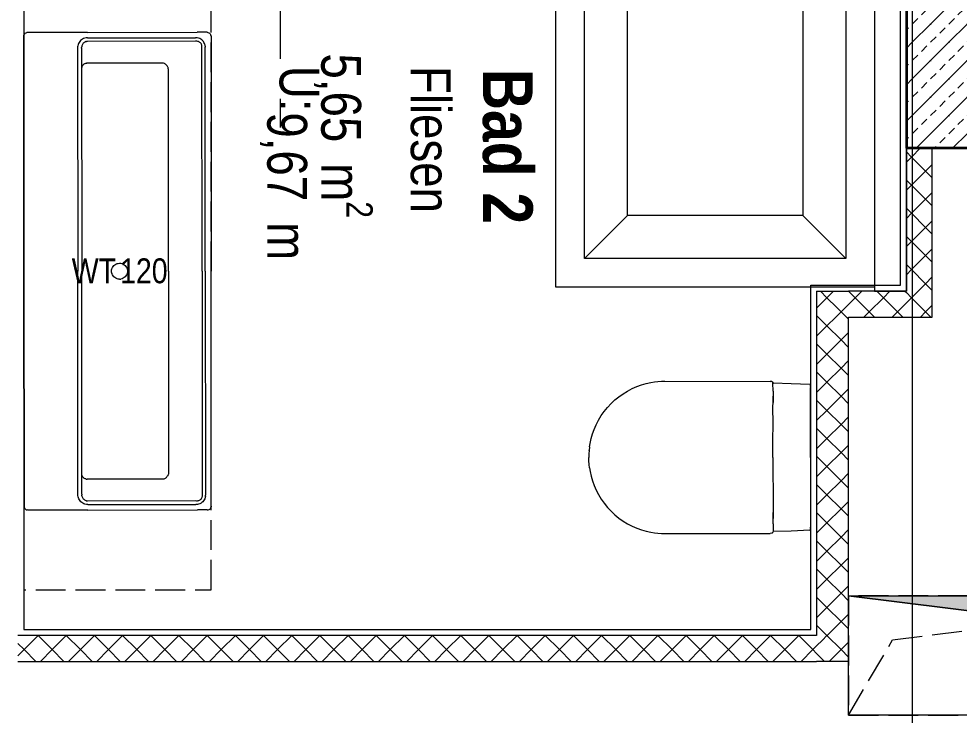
# Model space of a CAD drawing. Header units: metres. Extents: x -16782 to 57285, y -22997 to 18599.
# Drawn here: x 19291 to 21651, y 4078 to 5827 of the extents above; entities that cross this region are included whole.
import ezdxf
from ezdxf.enums import TextEntityAlignment as Align

# ---------------------------------------------------------------- set-up
doc = ezdxf.new("R2010")
doc.units = ezdxf.units.M
doc.header["$MEASUREMENT"] = 0
doc.set_wipeout_variables(frame=1)
for name, pattern in [('Schnittlinie', [0.35, 0.25, -0.05, 0, -0.05]), ('Strichlinie eng', [0.1, 0.075, -0.025]), ('Wipeout_Contour', [1, 0, -1])]:
    doc.linetypes.add(name, pattern=pattern)
for name, color, linetype in [('11__100 Achsraster', 7, 'Continuous'), ('130 Wand Innen', 7, 'Continuous'), ('150 Stuetze', 7, 'Continuous'), ('510 Moeblierung', 7, 'Continuous'), ('540 Sanitaer Fliesenlinie', 7, 'Continuous'), ('540 Sanitaer Text', 7, 'Continuous'), ('540 Sanitaereinrichtung', 7, 'Continuous'), ('810 Raumstempel', 7, 'Continuous'), ('851 Marker Schnitt PP', 7, 'Continuous'), ('870 Deckendurchbruchsymbol', 7, 'Continuous'), ('Neubau_130 Wand Innen', 7, 'Continuous')]:
    doc.layers.add(name, color=color, linetype=linetype)
doc.styles.add('ERSTELLTER_STIL_1', font='ARIALN.TTF')
doc.styles.add('ERSTELLTER_STIL_2', font='arial.ttf')
doc.styles.add('ERSTELLTER_STIL_3', font='ARIALNB.TTF')
doc.styles.add('ERSTELLTER_STIL_4', font='arialbd.ttf')
doc.linetypes.add('Grenze Bezirk', pattern='A,0,[2,22HAUS116_408 STG1 _ 1.Stock_IndexB_2026-08-161.Shx,S=0.001587,R=0,X=0,Y=0],-0.25,0', length=0.25)
pattern_1 = [(225, (0, 0), (-0.03535534, 0.03535534), [0.05, 0]), (315, (0, 0), (0.03535534, 0.03535534), [0.05, 0])]
pattern_2 = [(315.00014, (0, 0), (0.03535525, 0.03535542), [0.05, 0]), (45.00014, (0, 0), (-0.03535542, 0.03535525), [0.05, 0])]

# ---------------------------------------------------------------- blocks, each defined once
blk = doc.blocks.new('Freistehende Badewanne 27')
at = {"layer": '540 Sanitaereinrichtung', "color": 7, "linetype": 'Continuous', "lineweight": 13}
for p, q in [((1.728, 0.728), (0.072, 0.728)), ((0.072, 0.728), (0.072, 0.072)), ((0.072, 0.728), (0.18, 0.62)), ((1.728, 0.728), (1.62, 0.62)), ((1.728, 0.072), (1.728, 0.728)), ((1.62, 0.62), (0.18, 0.62)), ((0.18, 0.62), (0.18, 0.18)), ((1.62, 0.18), (1.62, 0.62)), ((0.072, 0.072), (0.18, 0.18)), ((0.18, 0.18), (1.62, 0.18)), ((1.728, 0.072), (1.62, 0.18)), ((0.072, 0.072), (1.728, 0.072))]:
    blk.add_line(p, q, dxfattribs=at)
at = {"layer": '540 Sanitaereinrichtung', "color": 7, "linetype": 'Continuous', "lineweight": 13, "flags": 128}
blk.add_lwpolyline([(0, 0), (1.8, 0), (1.8, 0.8), (0, 0.8)], close=True, dxfattribs=at)
at = {"layer": '540 Sanitaereinrichtung', "color": 7, "linetype": 'Continuous', "lineweight": 13}
blk.add_circle((0.9, 0.24), 0.025, dxfattribs=at)
blk = doc.blocks.new('Anrichte 01 27[68]_1', base_point=(15.7798, 16.1663))
at = {"layer": '510 Moeblierung', "color": 253, "linetype": 'Strichlinie eng', "lineweight": 9, "true_color": 0x9f9f9f, "flags": 128}
blk.add_lwpolyline([(15.7798, 16.1663), (15.7798, 17.7663), (15.3098, 17.7663), (15.3098, 16.1663)], close=True, dxfattribs=at)
blk = doc.blocks.new('Villeroy_Boch-Subway_Washdown_WC-3D_4')
at = {"layer": '540 Sanitaereinrichtung', "color": 7, "linetype": 'Continuous', "lineweight": 13}
for p, q in [((0.1205, 0.5433), (0.1087, 0.5382)), ((0.1321, 0.5475), (0.1205, 0.5433)), ((0.1438, 0.5509), (0.1321, 0.5475)), ((0.1556, 0.5535), (0.1438, 0.5509)), ((0.1644, 0.5549), (0.1556, 0.5535)), ((0.1644, 0.5549), (0.1732, 0.5559)), ((0.1645, 0.5549), (0.1644, 0.5549)), ((0.1645, 0.5549), (0.1644, 0.5549)), ((0.1644, 0.5549), (0.1645, 0.5549)), ((0.1644, 0.5549), (0.1645, 0.5549)), ((0.1732, 0.5559), (0.1729, 0.5559)), ((0.1732, 0.5559), (0.1821, 0.5566)), ((0.1821, 0.5566), (0.1909, 0.5566)), ((0.1996, 0.5566), (0.1909, 0.5566)), ((0.2085, 0.5559), (0.1996, 0.5566)), ((0.2173, 0.5549), (0.2085, 0.5559)), ((0.2085, 0.5559), (0.2088, 0.5559)), ((0.2172, 0.5549), (0.2173, 0.5549)), ((0.2172, 0.5549), (0.2173, 0.5549)), ((0.2173, 0.5549), (0.2172, 0.5549)), ((0.2173, 0.5549), (0.2172, 0.5549)), ((0.2173, 0.5549), (0.2261, 0.5535)), ((0.2261, 0.5535), (0.2379, 0.5509)), ((0.2379, 0.5509), (0.2497, 0.5475)), ((0.2497, 0.5475), (0.2612, 0.5433)), ((0.2612, 0.5433), (0.273, 0.5382)), ((0.0861, 0.5255), (0.0754, 0.5179)), ((0.0972, 0.5322), (0.0861, 0.5255)), ((0.1087, 0.5382), (0.0972, 0.5322)), ((0.273, 0.5382), (0.2845, 0.5322)), ((0.2845, 0.5322), (0.2957, 0.5255)), ((0.2957, 0.5255), (0.3063, 0.5179)), ((0.0557, 0.5008), (0.0467, 0.4912)), ((0.0652, 0.5097), (0.0557, 0.5008)), ((0.0754, 0.5179), (0.0652, 0.5097)), ((0.3063, 0.5179), (0.3165, 0.5097)), ((0.3165, 0.5097), (0.3261, 0.5008)), ((0.3261, 0.5008), (0.335, 0.4912)), ((0.0385, 0.481), (0.0309, 0.4704)), ((0.0467, 0.4912), (0.0385, 0.481)), ((0.335, 0.4912), (0.3433, 0.481)), ((0.3433, 0.481), (0.3508, 0.4704)), ((0.0242, 0.4592), (0.0182, 0.4477)), ((0.0309, 0.4704), (0.0242, 0.4592)), ((0.3508, 0.4704), (0.3575, 0.4592)), ((0.3575, 0.4592), (0.3635, 0.4477)), ((0.0131, 0.4359), (0.0089, 0.4244)), ((0.0182, 0.4477), (0.0131, 0.4359)), ((0.3635, 0.4477), (0.3686, 0.4359)), ((0.3686, 0.4359), (0.3728, 0.4244)), ((0.0055, 0.4126), (0.0029, 0.4008)), ((0.0089, 0.4244), (0.0055, 0.4126)), ((0.3728, 0.4244), (0.3762, 0.4126)), ((0.3762, 0.4126), (0.3788, 0.4008)), ((0.0005, 0.3832), (-0.0001, 0.3743)), ((0.0015, 0.392), (0.0005, 0.3832)), ((0.0029, 0.4008), (0.0015, 0.392)), ((0.3788, 0.4008), (0.3802, 0.392)), ((0.3802, 0.392), (0.3812, 0.3832)), ((0.3812, 0.3832), (0.3819, 0.3743)), ((-0.0001, 0.3743), (-0.0003, 0.3656)), ((-0.0003, 0.3656), (-0.0001, 0.1012)), ((0.3821, 0.3656), (0.3818, 0.1012)), ((0.3819, 0.3743), (0.3821, 0.3656)), ((0.0002, 0.0976), (-0.0001, 0.1012)), ((0.0002, 0.0976), (0.0009, 0.096)), ((0.0009, 0.096), (0.0012, 0.0956)), ((0.0012, 0.0956), (0.0021, 0.0951)), ((0.0021, 0.0951), (0.003, 0.0945)), ((0.0044, 0.0943), (0.003, 0.0945)), ((0.1486, 0.0949), (0.1065, 0.0942)), ((0.1909, 0.0949), (0.1486, 0.0949)), ((0.1909, 0.0949), (0.2331, 0.0949)), ((0.2331, 0.0949), (0.2752, 0.0942)), ((0.3773, 0.0943), (0.3787, 0.0945)), ((0.3796, 0.0951), (0.3787, 0.0945)), ((0.3805, 0.0956), (0.3796, 0.0951)), ((0.3808, 0.096), (0.3805, 0.0956)), ((0.3815, 0.0976), (0.3808, 0.096)), ((0.3815, 0.0976), (0.3818, 0.1012)), ((0.0242, 0.0941), (0.0044, 0.0943)), ((0.0044, 0.0942), (0.0044, 0.0929)), ((0.0058, 0.0491), (0.0044, 0.0929)), ((0.0242, 0.0941), (0.0365, 0.0941)), ((0.0242, 0.0941), (0.0376, 0.0941)), ((0.0365, 0.0941), (0.0527, 0.0941)), ((0.0365, 0.0941), (0.0376, 0.0941)), ((0.0527, 0.0941), (0.0376, 0.0941)), ((0.0643, 0.0943), (0.0527, 0.0941)), ((0.0527, 0.0941), (0.0527, 0.0941)), ((0.1065, 0.0942), (0.0643, 0.0943)), ((0.2752, 0.0942), (0.3174, 0.0943)), ((0.3174, 0.0943), (0.329, 0.0941)), ((0.329, 0.0941), (0.3442, 0.0941)), ((0.3291, 0.0941), (0.329, 0.0941)), ((0.3453, 0.0941), (0.329, 0.0941)), ((0.3575, 0.0941), (0.3442, 0.0941)), ((0.3453, 0.0941), (0.3442, 0.0941)), ((0.3575, 0.0941), (0.3453, 0.0941)), ((0.3575, 0.0941), (0.3773, 0.0943)), ((0.3759, 0.0491), (0.3773, 0.0929)), ((0.3773, 0.0942), (0.3773, 0.0929)), ((0.0077, 0.0022), (0.0058, 0.0491)), ((0.374, 0.0022), (0.3759, 0.0491)), ((0.0077, 0.0022), (0.0082, 0.0008)), ((0.0082, 0.0008), (0.0093, -0.0002)), ((0.3735, 0.0008), (0.3724, -0.0002)), ((0.374, 0.0022), (0.3735, 0.0008)), ((0.0093, -0.0002), (0.0098, -0.0002)), ((0.0105, -0.0002), (0.0098, -0.0002)), ((0.0105, -0.0002), (0.0115, -0.0002)), ((0.0128, -0.0002), (0.0115, -0.0002)), ((0.0128, -0.0002), (0.0142, -0.0002)), ((0.0142, -0.0002), (0.0157, -0.0002)), ((0.1909, -0.0002), (0.0157, -0.0002)), ((0.1909, -0.0002), (0.366, -0.0002)), ((0.3675, -0.0002), (0.366, -0.0002)), ((0.3689, -0.0002), (0.3675, -0.0002)), ((0.3689, -0.0002), (0.3702, -0.0002)), ((0.3712, -0.0002), (0.3702, -0.0002)), ((0.3712, -0.0002), (0.372, -0.0002)), ((0.3724, -0.0002), (0.372, -0.0002))]:
    blk.add_line(p, q, dxfattribs=at)
blk = doc.blocks.new('Bad 2_022_49_1', base_point=(16.8709, 16.8252))
at = {"layer": '810 Raumstempel', "color": 7, "lineweight": 13, "char_height": 0.1, "attachment_point": 1, "rotation": 270, "style": 'ERSTELLTER_STIL_1'}
for s, insert in [('\\A1;{\\pql;\\pt0,0.05;\\fArial Narrow|b0|i0|c0|p0;\\W1.000000;5,65\\fArial Narrow|b0|i0|c0|p0;\\W1.000000;\\A1{\\H.66x;\\S^  ;}\\fArial Narrow|b0|i0|c0|p0;\\W1.000000; m\\fArial Narrow|b0|i0|c0|p0;\\W1.000000;\\A1{\\H.66x;\\S2^  ;}}', (16.1856, 17.5133)), ('\\A1;{\\pql;\\pt0,0.05;\\fArial Narrow|b0|i0|c0|p0;\\W1.000000;9,67\\fArial Narrow|b0|i0|c0|p0;\\W1.000000;\\A1{\\H.66x;\\S^  ;}\\fArial Narrow|b0|i0|c0|p0;\\W1.000000; m\\fArial Narrow|b0|i0|c0|p0;\\W1.000000;\\A1{\\H.66x;\\S^  ;}}', (16.0209, 17.3654))]:
    blk.add_mtext(s, dxfattribs=dict(at, insert=insert))
at = {"layer": '810 Raumstempel', "color": 7, "lineweight": 13}
for tag, height, style, p in [('DUMMY_892', 0.1, 'ERSTELLTER_STIL_1', (16.2165, 17.5133)), ('DUMMY_891', 0.1, 'ERSTELLTER_STIL_1', (16.3812, 17.5133)), ('perimeterCode', 0.1, 'ERSTELLTER_STIL_1', (16.0518, 17.482)), ('stFloorCovering', 0.1, 'ERSTELLTER_STIL_1', (16.3812, 17.482)), ('ROOM_NAME', 0.125, 'ERSTELLTER_STIL_3', (16.587, 17.4746)), ('DUMMY_890', 0.125, 'ERSTELLTER_STIL_3', (16.587, 17.1193))]:
    blk.add_attdef(tag, text='', height=height, rotation=270, dxfattribs=dict(at, style=style)).set_placement(p, align=Align.TOP_LEFT)
blk = doc.blocks.new('Wand_131_1', base_point=(17.445, 18.7361))
at = {"color": 254, "linetype": 'Wipeout_Contour', "lineweight": 0, "ltscale": 99.894212}
blk.add_wipeout([(17.445, 18.7361), (17.445, 16.9161), (17.525, 16.9161), (17.525, 18.7361)], dxfattribs=at).dxf.layer = '130 Wand Innen'
at = {"layer": '130 Wand Innen', "color": 7, "linetype": 'Continuous', "lineweight": 13, "flags": 128}
for points in [[(17.445, 18.7361), (17.445, 16.9161)], [(17.445, 18.7361), (17.525, 18.7361)], [(17.525, 18.326), (17.525, 18.7361)], [(17.525, 16.9161), (17.525, 17.276)], [(17.445, 16.9161), (17.525, 16.9161)]]:
    blk.add_lwpolyline(points, dxfattribs=at)
blk = doc.blocks.new('Etikett_8_1', base_point=(15.5451, 16.9664))
at = {"layer": '540 Sanitaer Text', "color": 7, "lineweight": 13, "insert": (15.5514, 16.9986), "char_height": 0.0625, "attachment_point": 1, "style": 'ERSTELLTER_STIL_1'}
blk.add_mtext('\\A1;{\\pql;\\pt0,1;\\fArial Narrow|b0|i0|c0|p0;\\W1.000000;120\\fArial Narrow|b0|i0|c0|p0;\\W1.000000;\\A1{\\H.66x;\\S^  ;}\\fArial Narrow|b0|i0|c0|p0;\\W1.000000;\\fArial Narrow|b0|i0|c0|p0;\\W1.000000;\\A1{\\H.66x;\\S^  ;}\\fArial Narrow|b0|i0|c0|p0;\\W1.000000;\\fArial Narrow|b0|i0|c0|p0;\\W1.000000;\\fArial Narrow|b0|i0|c0|p0;\\W1.000000;\\fArial Narrow|b0|i0|c0|p0;\\W1.000000;\\fArial Narrow|b0|i0|c0|p0;\\W1.000000;\\fArial Narrow|b0|i0|c0|p0;\\W1.000000;\\fArial Narrow|b0|i0|c0|p0;\\W1.000000;\\A1{\\H.66x;\\S^  ;}\\fArial Narrow|b0|i0|c0|p0;\\W1.000000;\\fArial Narrow|b0|i0|c0|p0;\\W1.000000;\\A1{\\H.66x;\\S^  ;}\\fArial Narrow|b0|i0|c0|p0;\\W1.000000;\\fArial Narrow|b0|i0|c0|p0;\\W1.000000;\\fArial Narrow|b0|i0|c0|p0;\\W1.000000;\\fArial Narrow|b0|i0|c0|p0;\\W1.000000;\\fArial Narrow|b0|i0|c0|p0;\\W1.000000;\\fArial Narrow|b0|i0|c0|p0;\\W1.000000;\\fArial Narrow|b0|i0|c0|p0;\\W1.000000;\\A1{\\H.66x;\\S^  ;}\\fArial Narrow|b0|i0|c0|p0;\\W1.000000;\\fArial Narrow|b0|i0|c0|p0;\\W1.000000;\\A1{\\H.66x;\\S^  ;}\\fArial Narrow|b0|i0|c0|p0;\\W1.000000;\\fArial Narrow|b0|i0|c0|p0;\\W1.000000;\\fArial Narrow|b0|i0|c0|p0;\\W1.000000;\\fArial Narrow|b0|i0|c0|p0;\\W1.000000;\\fArial Narrow|b0|i0|c0|p0;\\W1.000000;\\fArial Narrow|b0|i0|c0|p0;\\W1.000000;\\fArial Narrow|b0|i0|c0|p0;\\W1.000000;\\A1{\\H.66x;\\S^  ;}\\fArial Narrow|b0|i0|c0|p0;\\W1.000000;\\fArial Narrow|b0|i0|c0|p0;\\W1.000000;\\A1{\\H.66x;\\S^  ;}\\fArial Narrow|b0|i0|c0|p0;\\W1.000000;\\fArial Narrow|b0|i0|c0|p0;\\W1.000000;\\fArial Narrow|b0|i0|c0|p0;\\W1.000000;\\fArial Narrow|b0|i0|c0|p0;\\W1.000000;\\fArial Narrow|b0|i0|c0|p0;\\W1.000000;\\fArial Narrow|b0|i0|c0|p0;\\W1.000000;\\fArial Narrow|b0|i0|c0|p0;\\W1.000000;\\A1{\\H.66x;\\S^  ;}\\fArial Narrow|b0|i0|c0|p0;\\W1.000000;\\fArial Narrow|b0|i0|c0|p0;\\W1.000000;\\A1{\\H.66x;\\S^  ;}\\fArial Narrow|b0|i0|c0|p0;\\W1.000000;\\fArial Narrow|b0|i0|c0|p0;\\W1.000000;\\fArial Narrow|b0|i0|c0|p0;\\W1.000000;\\fArial Narrow|b0|i0|c0|p0;\\W1.000000;\\fArial Narrow|b0|i0|c0|p0;\\W1.000000;\\fArial Narrow|b0|i0|c0|p0;\\W1.000000;\\fArial Narrow|b0|i0|c0|p0;\\W1.000000;\\A1{\\H.66x;\\S^  ;}\\fArial Narrow|b0|i0|c0|p0;\\W1.000000;}', dxfattribs=at)
at = {"layer": '540 Sanitaer Text', "color": 7, "lineweight": 13, "style": 'ERSTELLTER_STIL_1'}
blk.add_attdef('sDescriptionDimension', text='', height=0.0625, dxfattribs=at).set_placement((15.4301, 16.9983), align=Align.TOP_LEFT)
blk = doc.blocks.new('Wand_242_1', base_point=(17.3798, 15.9863))
at = {"layer": 'Neubau_130 Wand Innen', "linetype": 'Continuous', "lineweight": 13, "true_color": 0xa7a7a7}
h = blk.add_hatch(dxfattribs=at)
h.set_pattern_fill('GIPSKARTONWAND_0001', color=253, style=0, pattern_type=2)
h.set_pattern_definition(pattern_1)
h.paths.add_polyline_path([(17.2998, 16.0513), (15.2948, 16.0513), (15.2948, 15.9863), (17.2998, 15.9863)])
at = {"layer": 'Neubau_130 Wand Innen', "color": 7, "linetype": 'Continuous', "lineweight": 13, "flags": 128}
for points in [[(17.2998, 16.0513), (15.2948, 16.0513)], [(15.2948, 15.9863), (17.2998, 15.9863)]]:
    blk.add_lwpolyline(points, dxfattribs=at)
blk = doc.blocks.new('Wand_243_1', base_point=(17.3798, 15.9863))
at = {"layer": 'Neubau_130 Wand Innen', "linetype": 'Continuous', "lineweight": 13, "true_color": 0xa7a7a7}
h = blk.add_hatch(dxfattribs=at)
h.set_pattern_fill('GIPSKARTONWAND_0001', color=253, style=0, pattern_type=2)
h.set_pattern_definition(pattern_2)
h.paths.add_polyline_path([(17.3798, 16.9161), (17.2998, 16.9161), (17.3798, 16.8511)])
h = blk.add_hatch(dxfattribs=at)
h.set_pattern_fill('GIPSKARTONWAND_0001', color=253, style=0, pattern_type=2)
h.set_pattern_definition(pattern_2)
h.paths.add_polyline_path([(17.3798, 16.8511), (17.2998, 16.9161), (17.2998, 16.8511)])
h = blk.add_hatch(dxfattribs=at)
h.set_pattern_fill('GIPSKARTONWAND_0001', color=253, style=0, pattern_type=2)
h.set_pattern_definition(pattern_2)
h.paths.add_polyline_path([(17.3798, 16.0513), (17.3798, 16.8511), (17.2998, 16.8511), (17.2998, 16.0513)])
h = blk.add_hatch(dxfattribs=at)
h.set_pattern_fill('GIPSKARTONWAND_0001', color=253, style=0, pattern_type=2)
h.set_pattern_definition(pattern_2)
h.paths.add_polyline_path([(17.2998, 16.0513), (17.2998, 15.9863), (17.3798, 15.9863)])
h = blk.add_hatch(dxfattribs=at)
h.set_pattern_fill('GIPSKARTONWAND_0001', color=253, style=0, pattern_type=2)
h.set_pattern_definition(pattern_2)
h.paths.add_polyline_path([(17.3798, 16.0513), (17.2998, 16.0513), (17.3798, 15.9863)])
at = {"layer": 'Neubau_130 Wand Innen', "color": 7, "linetype": 'Continuous', "lineweight": 13, "flags": 128}
for points in [[(17.2998, 16.9161), (17.3798, 16.9161)], [(17.2998, 16.9161), (17.2998, 16.0513)], [(17.3798, 15.9863), (17.3798, 16.8511)], [(17.3798, 15.9863), (17.2998, 15.9863)]]:
    blk.add_lwpolyline(points, dxfattribs=at)
blk = doc.blocks.new('Wand_263_1', base_point=(17.3798, 16.9161))
at = {"layer": 'Neubau_130 Wand Innen', "linetype": 'Continuous', "lineweight": 13, "true_color": 0xa7a7a7}
h = blk.add_hatch(dxfattribs=at)
h.set_pattern_fill('GIPSKARTONWAND_0001', color=253, style=0, pattern_type=2)
h.set_pattern_definition(pattern_1)
h.paths.add_polyline_path([(17.525, 16.9161), (17.3798, 16.9161), (17.3798, 16.8511), (17.525, 16.8511)])
h = blk.add_hatch(dxfattribs=at)
h.set_pattern_fill('GIPSKARTONWAND_0001', color=253, style=0, pattern_type=2)
h.set_pattern_definition(pattern_1)
h.paths.add_polyline_path([(17.59, 16.9161), (17.525, 16.9161), (17.59, 16.8511)])
h = blk.add_hatch(dxfattribs=at)
h.set_pattern_fill('GIPSKARTONWAND_0001', color=253, style=0, pattern_type=2)
h.set_pattern_definition(pattern_1)
h.paths.add_polyline_path([(17.525, 16.9161), (17.525, 16.8511), (17.59, 16.8511)])
at = {"layer": 'Neubau_130 Wand Innen', "color": 7, "linetype": 'Continuous', "lineweight": 13, "flags": 128}
for points in [[(17.525, 16.9161), (17.3798, 16.9161)], [(17.59, 16.8511), (17.59, 16.9161)], [(17.3798, 16.8511), (17.59, 16.8511)]]:
    blk.add_lwpolyline(points, dxfattribs=at)
blk = doc.blocks.new('Wand_266_1', base_point=(17.525, 17.276))
at = {"layer": 'Neubau_130 Wand Innen', "linetype": 'Continuous', "lineweight": 13, "true_color": 0xa7a7a7}
h = blk.add_hatch(dxfattribs=at)
h.set_pattern_fill('GIPSKARTONWAND_0001', color=253, style=0, pattern_type=2)
h.set_pattern_definition([(314.99998, (0, 0), (0.03535535, 0.03535533), [0.05, 0]), (44.99998, (0, 0), (-0.03535533, 0.03535535), [0.05, 0])])
h.paths.add_polyline_path([(17.59, 16.9161), (17.59, 17.276), (17.525, 17.276), (17.525, 16.9161)])
at = {"layer": 'Neubau_130 Wand Innen', "color": 7, "linetype": 'Continuous', "lineweight": 13, "flags": 128}
for points in [[(17.525, 17.276), (17.525, 16.9161)], [(17.59, 16.9161), (17.59, 17.276)]]:
    blk.add_lwpolyline(points, dxfattribs=at)
blk = doc.blocks.new('Stütze_5_1', base_point=(17.625, 17.801))
at = {"layer": '150 Stuetze', "linetype": 'Continuous', "lineweight": 0, "true_color": 0x000000}
h = blk.add_hatch(dxfattribs=at)
h.set_pattern_fill('BETON__BEWEHRT_SN46_0001', color=18, style=0, pattern_type=2)
h.set_pattern_definition([(45, (0, 0), (-0.04596194, 0.04596194), [0.0195, -0.013]), (45, (-0.02298, 0.02298), (-0.04596194, 0.04596194), [0.065, 0])])
h.paths.add_polyline_path([(17.525, 18.326), (17.525, 17.276), (17.725, 17.276), (17.725, 18.326)])
at = {"layer": '150 Stuetze', "color": 7, "linetype": 'Continuous', "lineweight": 35, "flags": 128}
blk.add_lwpolyline([(17.525, 18.326), (17.525, 17.276), (17.725, 17.276), (17.725, 18.326)], close=True, dxfattribs=at)
blk = doc.blocks.new('Standard-Rastermarker_9')
at = {"layer": '11__100 Achsraster', "color": 8, "linetype": 'Grenze Bezirk', "lineweight": 5}
blk.add_line((1, 0), (34.397, 0), dxfattribs=at)
at = {"layer": '11__100 Achsraster', "color": 8, "lineweight": 5, "style": 'ERSTELLTER_STIL_4'}
for tag, p in [('AC_MarkerText_1_0', (-0.25, -0.1914)), ('AC_MarkerText_1_1', (35.647, -0.1914))]:
    blk.add_attdef(tag, text='', height=0.2, rotation=180, dxfattribs=at).set_placement(p, align=Align.TOP_CENTER)
blk = doc.blocks.new('Villeroy_Boch-Memento_Washbasin-3D_6')
at = {"layer": '540 Sanitaereinrichtung', "color": 7, "linetype": 'Continuous', "lineweight": 13}
for p, q in [((-0.0004, 1.1889), (-0.0002, 1.1912)), ((-0.0004, 1.1889), (-0.0004, 0.5989)), ((-0.0003, 0.5989), (-0.0004, 1.1889)), ((-0.0002, 1.1912), (0.0006, 1.1933)), ((0.0006, 1.1933), (0.0018, 1.1952)), ((0.0018, 1.1952), (0.0033, 1.1968)), ((0.0033, 1.1968), (0.0052, 1.1979)), ((0.0052, 1.1979), (0.0074, 1.1987)), ((0.0096, 1.1989), (0.0074, 1.1987)), ((0.1596, 1.1989), (0.0096, 1.1989)), ((0.147, 1.1818), (0.1445, 1.1801)), ((0.1497, 1.1832), (0.147, 1.1818)), ((0.1525, 1.1843), (0.1497, 1.1832)), ((0.156, 1.1851), (0.1525, 1.1843)), ((0.1595, 1.1853), (0.156, 1.1851)), ((0.1596, 1.1853), (0.1595, 1.1853)), ((0.1596, 1.1989), (0.4346, 1.1989)), ((0.1596, 1.1853), (0.4306, 1.1853)), ((0.4326, 1.1853), (0.4306, 1.1853)), ((0.4346, 1.185), (0.4326, 1.1853)), ((0.4596, 1.1989), (0.4346, 1.1989)), ((0.4379, 1.1843), (0.4346, 1.185)), ((0.4411, 1.1831), (0.4379, 1.1843)), ((0.4438, 1.1817), (0.4411, 1.1831)), ((0.4462, 1.1801), (0.4438, 1.1817)), ((0.4596, 1.1989), (0.4618, 1.1987)), ((0.4618, 1.1987), (0.4639, 1.1979)), ((0.4639, 1.1979), (0.4658, 1.1968)), ((0.4658, 1.1968), (0.4674, 1.1952)), ((0.4674, 1.1952), (0.4686, 1.1933)), ((0.4686, 1.1933), (0.4693, 1.1912)), ((0.4696, 1.1889), (0.4693, 1.1912)), ((0.4696, 1.1889), (0.4696, 1.1639)), ((0.1347, 1.1623), (0.1346, 1.1593)), ((0.1346, 1.1593), (0.1346, 0.5989)), ((0.1352, 1.1653), (0.1347, 1.1623)), ((0.1361, 1.1682), (0.1352, 1.1653)), ((0.1372, 1.1709), (0.1361, 1.1682)), ((0.1386, 1.1735), (0.1372, 1.1709)), ((0.1403, 1.1759), (0.1386, 1.1735)), ((0.1423, 1.1781), (0.1403, 1.1759)), ((0.1445, 1.1801), (0.1423, 1.1781)), ((0.1446, 1.1593), (0.1447, 1.1612)), ((0.1446, 1.1593), (0.1446, 0.5989)), ((0.145, 1.1631), (0.1447, 1.1612)), ((0.1454, 1.1649), (0.145, 1.1631)), ((0.1461, 1.1667), (0.1454, 1.1649)), ((0.1469, 1.1684), (0.1461, 1.1667)), ((0.1478, 1.1699), (0.1469, 1.1684)), ((0.149, 1.1714), (0.1478, 1.1699)), ((0.1503, 1.1727), (0.149, 1.1714)), ((0.1514, 1.1736), (0.1503, 1.1727)), ((0.1526, 1.1743), (0.1514, 1.1736)), ((0.1539, 1.175), (0.1526, 1.1743)), ((0.1552, 1.1755), (0.1539, 1.175)), ((0.1552, 1.1755), (0.1573, 1.1761)), ((0.1596, 1.1763), (0.1573, 1.1761)), ((0.4306, 1.1763), (0.1596, 1.1763)), ((0.4333, 1.1764), (0.4306, 1.1763)), ((0.4343, 1.1764), (0.4333, 1.1764)), ((0.4361, 1.1761), (0.4343, 1.1764)), ((0.4378, 1.1757), (0.4361, 1.1761)), ((0.4392, 1.1751), (0.4378, 1.1757)), ((0.4405, 1.1744), (0.4392, 1.1751)), ((0.4417, 1.1736), (0.4405, 1.1744)), ((0.4428, 1.1727), (0.4417, 1.1736)), ((0.4438, 1.1716), (0.4428, 1.1727)), ((0.4446, 1.1705), (0.4438, 1.1716)), ((0.4454, 1.1692), (0.4446, 1.1705)), ((0.4459, 1.1679), (0.4454, 1.1692)), ((0.4463, 1.1665), (0.4459, 1.1679)), ((0.4484, 1.1781), (0.4462, 1.1801)), ((0.4466, 1.165), (0.4463, 1.1665)), ((0.4467, 1.1633), (0.4466, 1.165)), ((0.4466, 1.1619), (0.4467, 1.1633)), ((0.4466, 0.5989), (0.4466, 1.1619)), ((0.4502, 1.1759), (0.4484, 1.1781)), ((0.4518, 1.1734), (0.4502, 1.1759)), ((0.4531, 1.1708), (0.4518, 1.1734)), ((0.4539, 1.1686), (0.4531, 1.1708)), ((0.4544, 1.1663), (0.4539, 1.1686)), ((0.4547, 1.1639), (0.4544, 1.1663)), ((0.4547, 1.1639), (0.4548, 1.1619)), ((0.4548, 0.5989), (0.4548, 1.1619)), ((0.4696, 1.1639), (0.4696, 0.5989)), ((0.1447, 1.1098), (0.1446, 1.1086)), ((0.1449, 1.1111), (0.1447, 1.1098)), ((0.1452, 1.1123), (0.1449, 1.1111)), ((0.1458, 1.1135), (0.1452, 1.1123)), ((0.1466, 1.115), (0.1458, 1.1135)), ((0.1476, 1.1163), (0.1466, 1.115)), ((0.1488, 1.1175), (0.1476, 1.1163)), ((0.1501, 1.1186), (0.1488, 1.1175)), ((0.1515, 1.1195), (0.1501, 1.1186)), ((0.1529, 1.1202), (0.1515, 1.1195)), ((0.1544, 1.1208), (0.1529, 1.1202)), ((0.156, 1.1212), (0.1544, 1.1208)), ((0.156, 1.1212), (0.1578, 1.1215)), ((0.1596, 1.1216), (0.1578, 1.1215)), ((0.3486, 1.1216), (0.1596, 1.1216)), ((0.3505, 1.1211), (0.3486, 1.1216)), ((0.3524, 1.1203), (0.3505, 1.1211)), ((0.3537, 1.1196), (0.3524, 1.1203)), ((0.3549, 1.1188), (0.3537, 1.1196)), ((0.3561, 1.1179), (0.3549, 1.1188)), ((0.3572, 1.1168), (0.3561, 1.1179)), ((0.3583, 1.1156), (0.3572, 1.1168)), ((0.3593, 1.1143), (0.3583, 1.1156)), ((0.3602, 1.1129), (0.3593, 1.1143)), ((0.3609, 1.1115), (0.3602, 1.1129)), ((0.3615, 1.1102), (0.3609, 1.1115)), ((0.362, 1.1088), (0.3615, 1.1102)), ((0.3623, 1.1074), (0.362, 1.1088)), ((0.3625, 1.1061), (0.3623, 1.1074)), ((0.3626, 1.1059), (0.3625, 1.1061)), ((0.3626, 0.5989), (0.3626, 1.1059)), ((0.2278, 0.6151), (0.2254, 0.6131)), ((0.2305, 0.6168), (0.2278, 0.6151)), ((0.2334, 0.618), (0.2305, 0.6168)), ((0.2365, 0.6187), (0.2334, 0.618)), ((0.2396, 0.6189), (0.2365, 0.6187)), ((0.2396, 0.6189), (0.2427, 0.6187)), ((0.2458, 0.618), (0.2427, 0.6187)), ((0.2487, 0.6168), (0.2458, 0.618)), ((0.2513, 0.6151), (0.2487, 0.6168)), ((0.2537, 0.6131), (0.2513, 0.6151)), ((-0.0004, 0.0089), (-0.0004, 0.5989)), ((-0.0003, 0.5989), (-0.0004, 0.0089)), ((0.1346, 0.0385), (0.1346, 0.5989)), ((0.1446, 0.0385), (0.1446, 0.5989)), ((0.2198, 0.6021), (0.2196, 0.5989)), ((0.2196, 0.5989), (0.2198, 0.5958)), ((0.2198, 0.6021), (0.2206, 0.6051)), ((0.2198, 0.5958), (0.2206, 0.5928)), ((0.2218, 0.608), (0.2206, 0.6051)), ((0.2206, 0.5928), (0.2218, 0.5899)), ((0.2234, 0.6107), (0.2218, 0.608)), ((0.2254, 0.6131), (0.2234, 0.6107)), ((0.2558, 0.6107), (0.2537, 0.6131)), ((0.2574, 0.608), (0.2558, 0.6107)), ((0.2586, 0.6051), (0.2574, 0.608)), ((0.2574, 0.5899), (0.2586, 0.5928)), ((0.2593, 0.6021), (0.2586, 0.6051)), ((0.2586, 0.5928), (0.2593, 0.5958)), ((0.2596, 0.5989), (0.2593, 0.6021)), ((0.2593, 0.5958), (0.2596, 0.5989)), ((0.3626, 0.5989), (0.3626, 0.0919)), ((0.4466, 0.5989), (0.4466, 0.0359)), ((0.4548, 0.5989), (0.4548, 0.0359)), ((0.4696, 0.0339), (0.4696, 0.5989)), ((0.2218, 0.5899), (0.2234, 0.5872)), ((0.2234, 0.5872), (0.2254, 0.5848)), ((0.2254, 0.5848), (0.2278, 0.5828)), ((0.2278, 0.5828), (0.2305, 0.5811)), ((0.2305, 0.5811), (0.2334, 0.5799)), ((0.2334, 0.5799), (0.2365, 0.5792)), ((0.2365, 0.5792), (0.2396, 0.5789)), ((0.2396, 0.5789), (0.2427, 0.5792)), ((0.2427, 0.5792), (0.2458, 0.5799)), ((0.2458, 0.5799), (0.2487, 0.5811)), ((0.2487, 0.5811), (0.2513, 0.5828)), ((0.2513, 0.5828), (0.2537, 0.5848)), ((0.2537, 0.5848), (0.2558, 0.5872)), ((0.2558, 0.5872), (0.2574, 0.5899)), ((0.1447, 0.088), (0.1446, 0.0893)), ((0.1449, 0.0868), (0.1447, 0.088)), ((0.1452, 0.0855), (0.1449, 0.0868)), ((0.1458, 0.0843), (0.1452, 0.0855)), ((0.1466, 0.0829), (0.1458, 0.0843)), ((0.1476, 0.0816), (0.1466, 0.0829)), ((0.1488, 0.0803), (0.1476, 0.0816)), ((0.1501, 0.0792), (0.1488, 0.0803)), ((0.1515, 0.0784), (0.1501, 0.0792)), ((0.1529, 0.0776), (0.1515, 0.0784)), ((0.1544, 0.0771), (0.1529, 0.0776)), ((0.156, 0.0766), (0.1544, 0.0771)), ((0.156, 0.0766), (0.1578, 0.0764)), ((0.1596, 0.0763), (0.1578, 0.0764)), ((0.3486, 0.0763), (0.1596, 0.0763)), ((0.3505, 0.0768), (0.3486, 0.0763)), ((0.3524, 0.0776), (0.3505, 0.0768)), ((0.3537, 0.0783), (0.3524, 0.0776)), ((0.3549, 0.0791), (0.3537, 0.0783)), ((0.3561, 0.08), (0.3549, 0.0791)), ((0.3572, 0.081), (0.3561, 0.08)), ((0.3583, 0.0822), (0.3572, 0.081)), ((0.3593, 0.0835), (0.3583, 0.0822)), ((0.3602, 0.0849), (0.3593, 0.0835)), ((0.3609, 0.0864), (0.3602, 0.0849)), ((0.3615, 0.0877), (0.3609, 0.0864)), ((0.362, 0.0891), (0.3615, 0.0877)), ((0.3623, 0.0904), (0.362, 0.0891)), ((0.3625, 0.0918), (0.3623, 0.0904)), ((0.3626, 0.0919), (0.3625, 0.0918)), ((0.1347, 0.0355), (0.1346, 0.0385)), ((0.1352, 0.0326), (0.1347, 0.0355)), ((0.1361, 0.0297), (0.1352, 0.0326)), ((0.1372, 0.0269), (0.1361, 0.0297)), ((0.1386, 0.0243), (0.1372, 0.0269)), ((0.1403, 0.0219), (0.1386, 0.0243)), ((0.1446, 0.0385), (0.1447, 0.0367)), ((0.145, 0.0348), (0.1447, 0.0367)), ((0.1454, 0.0329), (0.145, 0.0348)), ((0.1461, 0.0312), (0.1454, 0.0329)), ((0.1469, 0.0295), (0.1461, 0.0312)), ((0.1478, 0.0279), (0.1469, 0.0295)), ((0.149, 0.0265), (0.1478, 0.0279)), ((0.1503, 0.0252), (0.149, 0.0265)), ((0.1514, 0.0243), (0.1503, 0.0252)), ((0.1526, 0.0235), (0.1514, 0.0243)), ((0.4417, 0.0242), (0.4405, 0.0234)), ((0.4428, 0.0252), (0.4417, 0.0242)), ((0.4438, 0.0262), (0.4428, 0.0252)), ((0.4446, 0.0274), (0.4438, 0.0262)), ((0.4454, 0.0286), (0.4446, 0.0274)), ((0.4459, 0.03), (0.4454, 0.0286)), ((0.4463, 0.0314), (0.4459, 0.03)), ((0.4466, 0.0329), (0.4463, 0.0314)), ((0.4466, 0.0359), (0.4467, 0.0346)), ((0.4467, 0.0346), (0.4466, 0.0329)), ((0.4518, 0.0244), (0.4502, 0.022)), ((0.4531, 0.0271), (0.4518, 0.0244)), ((0.4539, 0.0293), (0.4531, 0.0271)), ((0.4544, 0.0316), (0.4539, 0.0293)), ((0.4547, 0.0339), (0.4544, 0.0316)), ((0.4547, 0.0339), (0.4548, 0.0359)), ((0.4696, 0.0089), (0.4696, 0.0339)), ((-0.0004, 0.0089), (-0.0002, 0.0067)), ((-0.0002, 0.0067), (0.0006, 0.0046)), ((0.0006, 0.0046), (0.0018, 0.0027)), ((0.0018, 0.0027), (0.0033, 0.0011)), ((0.0033, 0.0011), (0.0052, -0.0001)), ((0.1423, 0.0198), (0.1403, 0.0219)), ((0.1445, 0.0178), (0.1423, 0.0198)), ((0.147, 0.0161), (0.1445, 0.0178)), ((0.1497, 0.0147), (0.147, 0.0161)), ((0.1525, 0.0136), (0.1497, 0.0147)), ((0.156, 0.0128), (0.1525, 0.0136)), ((0.1539, 0.0229), (0.1526, 0.0235)), ((0.1552, 0.0223), (0.1539, 0.0229)), ((0.1552, 0.0223), (0.1573, 0.0218)), ((0.1595, 0.0125), (0.156, 0.0128)), ((0.1596, 0.0216), (0.1573, 0.0218)), ((0.1596, 0.0125), (0.1595, 0.0125)), ((0.4306, 0.0216), (0.1596, 0.0216)), ((0.1596, 0.0125), (0.4306, 0.0125)), ((0.4333, 0.0215), (0.4306, 0.0216)), ((0.4326, 0.0126), (0.4306, 0.0125)), ((0.4346, 0.0128), (0.4326, 0.0126)), ((0.4343, 0.0215), (0.4333, 0.0215)), ((0.4361, 0.0218), (0.4343, 0.0215)), ((0.4379, 0.0136), (0.4346, 0.0128)), ((0.4378, 0.0222), (0.4361, 0.0218)), ((0.4392, 0.0227), (0.4378, 0.0222)), ((0.4411, 0.0147), (0.4379, 0.0136)), ((0.4405, 0.0234), (0.4392, 0.0227)), ((0.4438, 0.0161), (0.4411, 0.0147)), ((0.4462, 0.0178), (0.4438, 0.0161)), ((0.4484, 0.0198), (0.4462, 0.0178)), ((0.4502, 0.022), (0.4484, 0.0198)), ((0.4639, -0.0001), (0.4658, 0.0011)), ((0.4658, 0.0011), (0.4674, 0.0027)), ((0.4674, 0.0027), (0.4686, 0.0046)), ((0.4686, 0.0046), (0.4693, 0.0067)), ((0.4696, 0.0089), (0.4693, 0.0067)), ((0.0052, -0.0001), (0.0074, -0.0008)), ((0.0096, -0.0011), (0.0074, -0.0008)), ((0.1596, -0.0011), (0.0096, -0.0011)), ((0.1596, -0.0011), (0.4346, -0.0011)), ((0.4596, -0.0011), (0.4346, -0.0011)), ((0.4596, -0.0011), (0.4618, -0.0008)), ((0.4618, -0.0008), (0.4639, -0.0001))]:
    blk.add_line(p, q, dxfattribs=at)
blk = doc.blocks.new('Bodendurchbruch Symbol 27[254]_1', base_point=(17.3798, 16.1511))
at = {"layer": '870 Deckendurchbruchsymbol', "linetype": 'Continuous', "lineweight": 13, "true_color": 0xd40000}
blk.add_hatch(color=12, dxfattribs=at).paths.add_polyline_path([(17.3798, 16.1511), (18.2691, 16.0404), (18.3798, 15.851), (18.3798, 16.1511)])
at = {"layer": '870 Deckendurchbruchsymbol', "color": 12, "linetype": 'Continuous', "lineweight": 13, "true_color": 0xd40000, "flags": 128}
for points in [[(18.2691, 16.0404), (18.3798, 15.851), (17.3798, 15.851), (17.3798, 16.1511)], [(17.3798, 16.1511), (18.3798, 16.1511), (18.3798, 15.851), (18.2691, 16.0404)]]:
    blk.add_lwpolyline(points, close=True, dxfattribs=at)
at = {"layer": '870 Deckendurchbruchsymbol', "color": 12, "lineweight": 13, "true_color": 0xcc0000, "insert": (17.7453, 16.001), "char_height": 0.075, "attachment_point": 8, "rotation": 270, "style": 'ERSTELLTER_STIL_2'}
blk.add_mtext('\\A1;{\\pqc;\\pt0;\\fArial|b0|i0|c0|p0;\\W1.000000;BD 100\\fArial|b0|i0|c0|p0;\\W1.000000;\\A1{\\H.66x;\\S^  ;}\\fArial|b0|i0|c0|p0;\\W1.000000; /30\\fArial|b0|i0|c0|p0;\\W1.000000;\\A1{\\H.66x;\\S^  ;}\\fArial|b0|i0|c0|p0;\\W1.000000;\\fArial|b0|i0|c0|p0;\\W1.000000;\\A1{\\H.66x;\\S^  ;}}', dxfattribs=at)
blk = doc.blocks.new('Bodendurchbruch Symbol 27[259]_1', base_point=(18.3798, 16.1511))
at = {"layer": '870 Deckendurchbruchsymbol', "color": 12, "linetype": 'Strichlinie eng', "lineweight": 13, "true_color": 0xd40000}
for p, q in [((17.4904, 16.0404), (18.3798, 16.1511)), ((17.3798, 15.851), (17.4904, 16.0404))]:
    blk.add_line(p, q, dxfattribs=at)
at = {"layer": '870 Deckendurchbruchsymbol', "color": 12, "linetype": 'Strichlinie eng', "lineweight": 13, "true_color": 0xd40000, "flags": 128}
blk.add_lwpolyline([(17.3798, 16.1511), (17.3798, 15.851), (18.3798, 15.851), (18.3798, 16.1511)], close=True, dxfattribs=at)
at = {"layer": '870 Deckendurchbruchsymbol', "color": 12, "lineweight": 13, "true_color": 0xcc0000, "insert": (18.4709, 16.1416), "char_height": 0.075, "attachment_point": 8, "rotation": 270, "style": 'ERSTELLTER_STIL_2'}
blk.add_mtext('\\A1;{\\pqc;\\pt0;\\fArial|b0|i0|c0|p0;\\W1.000000;DD 100\\fArial|b0|i0|c0|p0;\\W1.000000;\\A1{\\H.66x;\\S^  ;}\\fArial|b0|i0|c0|p0;\\W1.000000; /30\\fArial|b0|i0|c0|p0;\\W1.000000;\\A1{\\H.66x;\\S^  ;}\\fArial|b0|i0|c0|p0;\\W1.000000;\\fArial|b0|i0|c0|p0;\\W1.000000;\\A1{\\H.66x;\\S^  ;}}', dxfattribs=at)
blk = doc.blocks.new('Schnittebene_21_1', base_point=(15.9534, 24.8267))
at = {"layer": '851 Marker Schnitt PP', "color": 251, "linetype": 'Schnittlinie', "lineweight": 5, "true_color": 0x5f5f5f}
blk.add_line((15.9534, 24.7517), (15.9534, 17.3275), dxfattribs=at)

msp = doc.modelspace()

# ---------------------------------------------------------------- block references
at = {"layer": '510 Moeblierung', "color": 253, "linetype": 'Strichlinie eng', "lineweight": 9, "true_color": 0x9f9f9f, "xscale": 1000, "yscale": 1000, "zscale": 1000}
msp.add_blockref('Anrichte 01 27[68]_1', (19773.41, 4393.194), dxfattribs=at)
at = {"layer": '540 Sanitaer Text', "color": 7, "linetype": 'Continuous', "lineweight": 13, "xscale": 1000, "yscale": 1000, "zscale": 1000}
msp.add_blockref('Etikett_8_1', (19538.696, 5193.306), dxfattribs=at).add_auto_attribs({'sDescriptionDimension': 'WT'})
at = {"layer": '540 Sanitaereinrichtung', "color": 7, "linetype": 'Continuous', "lineweight": 13, "yscale": 1000, "zscale": 1000}
for name, p, xscale, rotation in [('Freistehende Badewanne 27', (20638.612, 5153.009), -1000, 270), ('Villeroy_Boch-Memento_Washbasin-3D_6', (19303.828, 5792.128), -1000, 180.0273018371455), ('Villeroy_Boch-Subway_Washdown_WC-3D_4', (21278.124, 4534.8), 1000, 90.00446850634913)]:
    msp.add_blockref(name, p, dxfattribs=dict(at, xscale=xscale, rotation=rotation))
at = {"layer": '810 Raumstempel', "color": 7, "linetype": 'Continuous', "lineweight": 13, "xscale": 1000, "yscale": 1000, "zscale": 1000}
msp.add_blockref('Bad 2_022_49_1', (20864.523, 5052.099), dxfattribs=at).add_auto_attribs({'ROOM_NAME': 'Bad 2', 'stFloorCovering': 'Fliesen', 'perimeterCode': 'U: '})
at = {"layer": '851 Marker Schnitt PP', "color": 251, "lineweight": 5, "true_color": 0x5f5f5f, "xscale": 1000, "yscale": 1000, "zscale": 1000}
msp.add_blockref('Schnittebene_21_1', (19946.962, 13053.591), dxfattribs=at)
at = {"layer": '870 Deckendurchbruchsymbol', "color": 12, "linetype": 'Continuous', "lineweight": 13, "true_color": 0xd40000, "xscale": 1000, "yscale": 1000, "zscale": 1000}
for name, p in [('Bodendurchbruch Symbol 27[259]_1', (22373.37, 4377.984)), ('Bodendurchbruch Symbol 27[254]_1', (21373.37, 4377.984))]:
    msp.add_blockref(name, p, dxfattribs=at)
at = {"layer": 'Neubau_130 Wand Innen', "color": 7, "lineweight": 30, "xscale": 1000, "yscale": 1000, "zscale": 1000}
for name in ['Wand_243_1', 'Wand_242_1']:
    msp.add_blockref(name, (21373.37, 4213.196), dxfattribs=at)

# ---------------------------------------------------------------- next in the draw order: block references
at = {"layer": '130 Wand Innen', "color": 7, "lineweight": 30, "xscale": 1000, "yscale": 1000, "zscale": 1000}
msp.add_blockref('Wand_131_1', (21438.612, 6963.009), dxfattribs=at)

# ---------------------------------------------------------------- next in the draw order: linework, layer by layer
at = {"layer": '540 Sanitaer Fliesenlinie', "color": 182, "linetype": 'Continuous', "lineweight": 5, "true_color": 0x4b06db}
msp.add_lwpolyline([(21278.37, 4293.196), (21278.368, 5158.009), (21503.612, 5158.009), (21503.614, 6948.01), (19303.41, 6948.01), (19303.41, 4293.196)], close=True, dxfattribs=at)

# ---------------------------------------------------------------- next in the draw order: block references
at = {"layer": '11__100 Achsraster', "color": 7, "linetype": 'Continuous', "lineweight": 18, "xscale": 1000, "yscale": 1000, "zscale": 1000, "rotation": 90}
msp.add_blockref('Standard-Rastermarker_9', (21533.613, -17311.325), dxfattribs=at)
at = {"layer": '150 Stuetze', "color": 7, "lineweight": 35, "xscale": 1000, "yscale": 1000, "zscale": 1000}
msp.add_blockref('Stütze_5_1', (21618.612, 6027.918), dxfattribs=at)
at = {"layer": 'Neubau_130 Wand Innen', "color": 7, "lineweight": 30, "xscale": 1000, "yscale": 1000, "zscale": 1000}
for name, p in [('Wand_266_1', (21518.612, 5502.918)), ('Wand_263_1', (21373.368, 5143.009))]:
    msp.add_blockref(name, p, dxfattribs=at)

doc.saveas('drawing.dxf')
